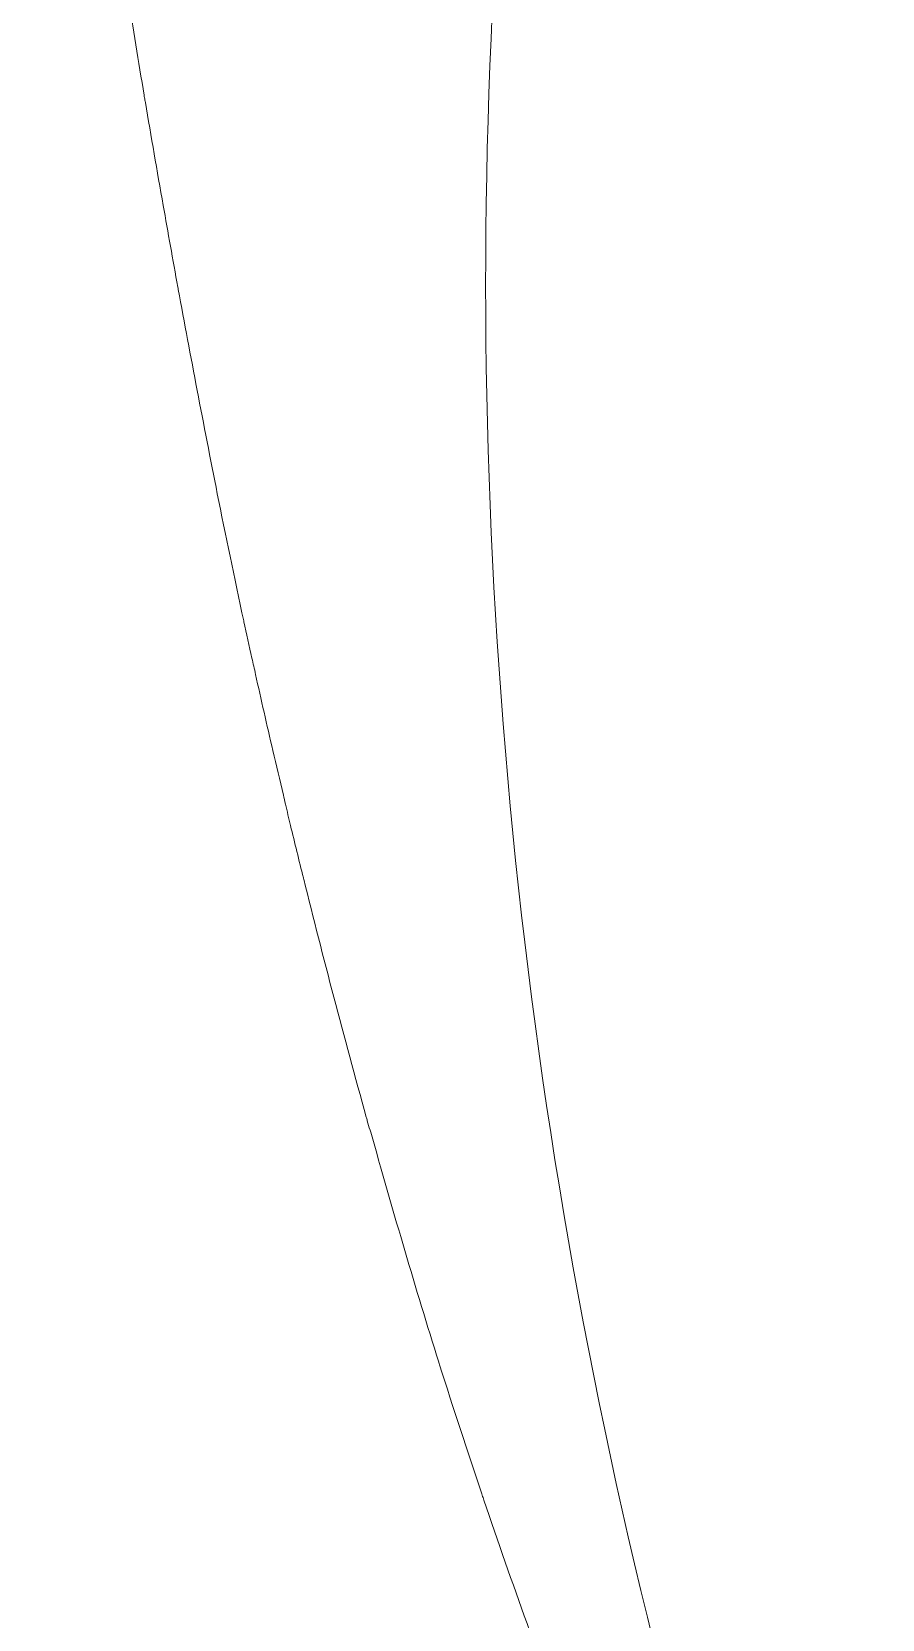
# Model space of a CAD drawing. Header units: millimetres. Extents: x -416 to 1516, y -417 to 43.
# Drawn here: x 788.82 to 792.84, y -187.96 to -180.46 of the extents above; entities that cross this region are included whole.
import ezdxf

# ---------------------------------------------------------------- set-up
doc = ezdxf.new("R2010")
doc.units = ezdxf.units.MM
doc.header["$MEASUREMENT"] = 0
doc.layers.add('Layer 2', color=7, linetype='Continuous')

msp = doc.modelspace()

# ---------------------------------------------------------------- linework, layer by layer
at = {"layer": 'Layer 2', "lineweight": 0}
msp.add_open_spline([(791.7062830323252, -189.3348526643971), (791.6630470839854, -189.2385837774312), (791.6198111356455, -189.1422718267716), (791.5794173910808, -189.0473163824594), (791.5178363092821, -188.903009945321), (791.4539297880307, -188.7571101515207), (791.3982053685568, -188.6171531474324), (791.3155230769107, -188.4092201030508), (791.2359413712014, -188.1955165237314), (791.157565448912, -187.9805425654518), (791.08797452011, -187.7880478552135), (791.0201922664377, -187.5932277055226), (790.9537019235723, -187.3971802405651), (790.9511181019584, -187.389364180183), (790.948275898183, -187.3817203745751), (790.945605949182, -187.3738827823461), (790.945519821795, -187.3737320594186), (790.945519821795, -187.3735598046444), (790.9454336944078, -187.3734090817169), (790.9454336944078, -187.3734090817169), (790.943625019278, -187.368241438489), (790.943625019278, -187.368241438489), (790.8754121286701, -187.1664665022873), (790.809094040579, -186.9630982094236), (790.7446707550048, -186.7590839611565), (790.7433788441979, -186.7550790376549), (790.7422591881651, -186.7510741141533), (790.7409672773582, -186.7470907224985), (790.7408811499711, -186.746939999571), (790.7407950225839, -186.7468108084903), (790.7407950225839, -186.7466816174096), (790.7407950225839, -186.7466816174096), (790.7407950225839, -186.7466600855628), (790.7407950225839, -186.7466600855628), (790.7407950225839, -186.7465093626353), (790.7407088951968, -186.7463586397079), (790.7407088951968, -186.7462079167804), (790.6300352027331, -186.3952172823738), (790.5271129751113, -186.042956269007), (790.4286693716203, -185.6929560995524), (790.4204872698429, -185.6641895522505), (790.4110132572584, -185.6351215590937), (790.4030034102552, -185.6063980754855), (790.402831155481, -185.6059674385498), (790.4027450280938, -185.6055583334609), (790.4026589007067, -185.6051276965253), (790.4011086077383, -185.5996370755957), (790.3995583147699, -185.5941033909725), (790.3979218944145, -185.5886127700429), (790.2923297177915, -185.2089417157216), (790.1937999869134, -184.8328234161194), (790.1026772113286, -184.4656408329321), (790.1021604470058, -184.463573775641), (790.101643682683, -184.4614636546563), (790.1011269183601, -184.4593965973651), (790.1011269183601, -184.4592674062844), (790.101040790973, -184.4591166833569), (790.101040790973, -184.4589874922762), (790.0805424728358, -184.3761544777028), (790.0598718999244, -184.293149208355), (790.0402348556584, -184.2113497224271), (790.0319666264937, -184.1772648089699), (790.0243874164262, -184.1441057649244), (790.0162914420359, -184.1102577017818), (790.0129324739378, -184.0960897465987), (790.0096596332268, -184.0821155780367), (790.0063006651287, -184.0679906865471), (789.9895058246381, -183.997516952027), (789.9727109841475, -183.9270432175069), (789.9566051627539, -183.8576030116323), (789.9285276345491, -183.7361203320837), (789.9013975076028, -183.6162740728905), (789.8751286545278, -183.4979781066658), (789.8694442469771, -183.4723552089942), (789.8638459668136, -183.4469045660969), (789.8582476866501, -183.4214539231997), (789.8454147059675, -183.3637485738217), (789.8323233431236, -183.3058063741292), (789.8201793815381, -183.2493283400179), (789.8198348719895, -183.247928769977), (789.8195764898281, -183.2464861362425), (789.8192319802796, -183.2450865662017), (789.7749625032941, -183.0396512160468), (789.7325878288256, -182.8378332161516), (789.6945195237136, -182.6454892288407), (789.6287181999453, -182.3138987883854), (789.5682567741792, -181.9949260101448), (789.5100346604785, -181.6801304101801), (789.5093456413814, -181.6764484643803), (789.5087427496715, -181.6729387733547), (789.5081398579615, -181.6692783594016), (789.4840241895648, -181.5389245589785), (789.4616310689107, -181.4114344941774), (789.4389795660951, -181.2834061332069), (789.4097823818577, -181.1194626518025), (789.3817048536529, -180.9573924410683), (789.3545747267066, -180.7968725233024), (789.3532828158995, -180.7894655680091), (789.3519047777055, -180.7818648260948), (789.3506989942856, -180.7744794026483), (789.3500099751885, -180.7704529472999), (789.3494070834787, -180.7665126193387), (789.3487180643816, -180.7624861639903), (789.3220185743709, -180.6033873481121), (789.2960081034573, -180.4450852105649), (789.2713756707377, -180.2888070666152), (789.251221862149, -180.1610155559592), (789.2326183465287, -180.034838933812), (789.2138425761341, -179.908533120584), (789.1884349969304, -179.7381731488384), (789.1627690355652, -179.567490199391), (789.1397730232012, -179.399154221243), (789.1392562588784, -179.3953646162092), (789.1386533671684, -179.3914888837883), (789.1381366028457, -179.3877208106013), (789.1069584887042, -179.1588157474533), (789.0787087057251, -178.9315901683543), (789.052353725263, -178.7050320765055), (789.0466693177124, -178.6575112906559), (789.041846184033, -178.6101196958869), (789.0365062860309, -178.5626419737308), (789.028065802092, -178.4886154844915), (789.0197975729274, -178.4145243997118), (789.0118738533113, -178.3405625060129), (789.0113570889885, -178.3353517990914), (789.0109264520529, -178.3301195603232), (789.010323560343, -178.3249088534018), (788.9882749492374, -178.1158561529874), (788.9676043763259, -177.9068034525731), (788.9492592428669, -177.6972985833764), (788.9490869880926, -177.695253057932), (788.9489147333184, -177.6932075324876), (788.9487424785441, -177.6911404751965), (788.9402158672181, -177.5937949958914), (788.9327227845376, -177.4958681567232), (788.9251435744701, -177.3980920404824), (788.9247129375345, -177.3919554641493), (788.9241961732117, -177.3857973559694), (788.9236794088889, -177.3796607796363), (788.9234210267275, -177.3760218975301), (788.9231626445661, -177.3722968880366), (788.9229042624047, -177.3686580059303), (788.906626186237, -177.1574736526845), (788.8919845304246, -176.9452342389463), (788.8796683140648, -176.7312722774655), (788.8781180210965, -176.7043359371402), (788.8766538555152, -176.677291937581), (788.8750174351597, -176.6503771291025), (788.8720029766101, -176.5953417287257), (788.8683856263507, -176.5407584971312), (788.8655434225753, -176.4854862464397), (788.8518491680214, -176.213323703105), (788.8413416267914, -175.9376730005914), (788.8337624167239, -175.6575436739471), (788.8336762893367, -175.6548306612524), (788.8335040345625, -175.6522253077917), (788.8334179071753, -175.6495122950971), (788.8334179071753, -175.6495122950971), (788.8334179071753, -175.648328043524), (788.8334179071753, -175.648328043524), (788.8315231046585, -175.5788017102623), (788.8301450664644, -175.5082418483551), (788.8286809008831, -175.4380910915366), (788.8222213468483, -175.1327910360032), (788.8179149774917, -174.8240458849844), (788.8185178692016, -174.5047501290421), (788.8186039965888, -174.4988504030237), (788.8188623787502, -174.4930798680859), (788.8189485061373, -174.4871801420674), (788.8198959073958, -174.154104004184), (788.8315231046585, -173.8254418948912), (788.8479734356006, -173.4983516104135), (788.8515046584729, -173.4274257071109), (788.855466518281, -173.3565859311955), (788.8596867602504, -173.285853814514), (788.8787209128064, -172.9666011222652), (788.9018891799446, -172.6487480000573), (788.9321198928278, -172.3321652568097), (788.9366846443457, -172.2846875346536), (788.9413355232508, -172.2371452169571), (788.9461586569302, -172.1896890266478), (788.961833841388, -172.0334108826981), (788.9835379429451, -171.8769174202807), (789.001883076404, -171.720639276331), (789.0885272278581, -170.9593593014779), (789.1933442579968, -170.1977563489231), (789.3078936828814, -169.4186264730871), (789.3080659376557, -169.4176144762883), (789.3081520650428, -169.4166670750299), (789.3083243198171, -169.4156550782311), (789.3506989942856, -169.1279896052127), (789.3934181783027, -168.8385369889114), (789.4358789801585, -168.5451871083424), (789.4517264193905, -168.4359775814599), (789.4728276292377, -168.3150762617744), (789.4947039855691, -168.1927323083545), (789.5046086350892, -168.1375461850502), (789.5141687750607, -168.0831136763832), (789.5249346984522, -168.0263557282637), (789.5249346984522, -168.026032750562), (789.5250208258393, -168.0256882410135), (789.5251069532264, -168.0253652633117), (789.5713573601158, -167.7796653596731), (789.6239811936531, -167.5212616664325), (789.6774663010616, -167.2637623107569), (789.6819449251924, -167.2418859544256), (789.6863374219361, -167.2206340216509), (789.6907299186798, -167.1991021748681), (789.6972756001018, -167.1678379333395), (789.7032183898139, -167.137844070771), (789.7096779438486, -167.1067736158634), (789.7123478928497, -167.0939191033341), (789.7149317144637, -167.0810215271112), (789.7176016634647, -167.0681024190415), (789.7437843891527, -166.9416243510393), (789.7700532422276, -166.8151678148838), (789.7940827832373, -166.6952138964567), (790.0144827669061, -165.5956686086457), (790.2536585209696, -164.4094791693806), (790.3508102136536, -163.2751384171685), (790.4369376007849, -163.225227596326), (790.5115239180406, -163.1827667944703), (790.5872298913289, -163.1397892282918), (790.6629358646173, -163.0968331939601), (790.7396753665512, -163.0533603953056), (790.8302813778133, -163.0015117082526), (790.8755843834443, -162.9755873647261), (790.9242463571735, -162.9478112823763), (790.9748031334195, -162.9190662669212), (791.1261289526092, -162.8329819434835), (791.293991230128, -162.7381772220988), (791.4381684761856, -162.6576265832843), (791.46926046294, -162.7561563141624), (791.5057784750836, -162.8549874908956), (791.5466028565838, -162.948435705933), (791.1741880346284, -163.2530898060629), (790.9584389298645, -163.5866611764223), (790.9062457332631, -164.0808601237813), (790.903575784262, -164.1065045532997), (790.9039202938105, -164.1319121325034), (790.9023700008421, -164.1574704346346), (790.9021977460679, -164.1595374919257), (790.9021116186808, -164.1616260810637), (790.9020254912937, -164.1636931383548), (790.9001306887767, -164.1976057970377), (790.8968578480658, -164.2316476468014), (790.8968578480658, -164.2654095825568), (790.8968578480658, -164.2654095825568), (790.8968578480658, -164.2654311144036), (790.8968578480658, -164.2654311144036), (790.8968578480658, -164.2654526462504), (790.8968578480658, -164.2654526462504), (790.8968578480658, -164.2654526462504), (790.8968578480658, -164.267670426469), (790.8970301028401, -164.2699097385344), (790.8972023576143, -164.2721275187531), (790.8978913767113, -164.3831887844588), (790.9096047013612, -164.493216521519), (790.9287249813043, -164.6022537936271), (790.9287249813043, -164.6022537936271), (790.9287249813043, -164.6027705579499), (790.9287249813043, -164.6027705579499), (790.9287249813043, -164.6029428127242), (790.9288111086914, -164.6031365993452), (790.9288111086914, -164.6033088541195), (790.92915561824, -164.6052682521767), (790.9295862551756, -164.6072061183872), (790.9299307647242, -164.6091439845976), (790.9330313506608, -164.6265201849513), (790.9365625735333, -164.6438317897647), (790.9400937964057, -164.6611649264249), (790.9406966881155, -164.6641147894341), (790.9412134524383, -164.6670861842902), (790.9418163441483, -164.6700360472994), (790.9423331084711, -164.6728351873812), (790.9433666371166, -164.6755912637694), (790.9439695288265, -164.6783904038512), (790.9510319745713, -164.712216935147), (790.9617978979627, -164.7453975110393), (790.9702383819016, -164.7789656601737), (790.97118578316, -164.7826691378203), (790.9722193118056, -164.7863726154669), (790.9731667130641, -164.7900760931136), (790.9850522924881, -164.8365848821645), (790.9951291967825, -164.8832659259896), (791.0095124704334, -164.9292794825645), (791.0095124704334, -164.9294302054919), (791.0095124704334, -164.9296024602662), (791.0095985978205, -164.9297531831937), (791.0097708525948, -164.9305713933715), (791.009943107369, -164.931411135396), (791.0102014895305, -164.9322293455737), (791.0107182538533, -164.9337365748485), (791.0113211455632, -164.9352007404297), (791.0118379098859, -164.9367079697045), (791.0139049671772, -164.9433182466668), (791.0168332983396, -164.9496916733146), (791.0189864830179, -164.9563019502769), (791.0193309925664, -164.9575077336967), (791.0198477568891, -164.9586489215762), (791.0202783938248, -164.9598547049961), (791.0796201635583, -165.143865867602), (791.1537758438783, -165.3243888710291), (791.2358552438143, -165.4990552121312), (791.2358552438143, -165.4991844032119), (791.2356829890401, -165.4993135942926), (791.2355107342659, -165.4994427853733), (791.1502446210059, -165.585527108811), (791.0759166859116, -165.6718913462568), (791.0079621774651, -165.7592891123483), (791.0074454131422, -165.7599350677518), (791.0069286488194, -165.760602555002), (791.0064118844967, -165.7612485104055), (790.9968517445251, -165.7736293223057), (790.986258075908, -165.7860531978993), (790.9770424454849, -165.798477073493), (790.9770424454849, -165.798477073493), (790.9765256811621, -165.7991230288965), (790.9765256811621, -165.7991230288965), (790.914083325492, -165.8833125498173), (790.8608566002449, -165.9696983191099), (790.8152090850654, -166.0583664641615), (790.814950702904, -166.0589262921779), (790.8146923207426, -166.0595291838878), (790.814347811194, -166.0600890119042), (790.8061657094165, -166.076065642217), (790.7982419898004, -166.0924083139252), (790.7905766523457, -166.1085787308591), (790.7904905249586, -166.1088371130205), (790.7904043975715, -166.1091170270286), (790.7902321427973, -166.10937540919), (790.7477713409415, -166.1994861879761), (790.7131481313148, -166.2927406163925), (790.6886018259823, -166.3907105192542), (790.6885156985953, -166.3910765606495), (790.6884295712082, -166.3914641338916), (790.6884295712082, -166.3918301752869), (790.6848122209486, -166.4059765986233), (790.6826590362704, -166.4210273595244), (790.6794723229465, -166.4353675694818), (790.6793861955593, -166.4358628019578), (790.6793000681722, -166.4364010981274), (790.6792139407851, -166.4368963306034), (790.6563901831953, -166.5413903830404), (790.6409733808988, -166.6497386360515), (790.6390785783819, -166.766570436695), (790.637872794962, -166.8394988017484), (790.6408011261245, -166.9151401794964), (790.6480358266435, -166.9939252068747), (790.6807642337535, -167.3517629685582), (790.8776514407355, -167.6909541509279), (791.0793617813969, -167.9887611237809), (791.0011581138817, -168.1001668990352), (790.9326868411124, -168.212218629693), (790.8749814917344, -168.326122099174), (790.7594846655915, -168.5539721018297), (790.6867931508526, -168.7893151871659), (790.6637110111014, -169.0422282594768), (790.652256068613, -169.1686847956322), (790.6531173424843, -169.2995122966846), (790.6674144887481, -169.4360026734408), (790.6768885013325, -169.5260919203801), (790.6944584883073, -169.610970460398), (790.7169377363485, -169.6927268826323), (790.7170238637357, -169.6930067966405), (790.7170238637357, -169.6932867106486), (790.7171099911228, -169.6935666246568), (790.7181435197684, -169.697614611852), (790.7196938127368, -169.701382685039), (790.721157978318, -169.7051938219195), (790.7413117869067, -169.7762919799964), (790.7644800540451, -169.8455383992499), (790.7916101809914, -169.9126531656719), (790.7916101809914, -169.9127177612123), (790.7916101809914, -169.9127823567526), (790.7917824357656, -169.912846952293), (790.7917824357656, -169.9128684841398), (790.7917824357656, -169.9128684841398), (790.7917824357656, -169.9128900159865), (790.7917824357656, -169.9128900159865), (790.7917824357656, -169.9129330796801), (790.7917824357656, -169.9129330796801), (790.8085772762562, -169.9544464802774), (790.8327790720401, -169.9925793809297), (790.8521577341446, -170.0328439344136), (790.8826468291891, -170.0975471339959), (790.9105521026196, -170.1634130533045), (790.9486204077316, -170.2247572847888), (790.9489649172801, -170.2252955809583), (790.9492232994415, -170.2258338771279), (790.9495678089901, -170.2263721732975), (790.9497400637644, -170.2267597465396), (790.9499984459258, -170.2271688516284), (790.9502568280872, -170.2275348930238), (790.9503429554743, -170.2277717433384), (790.9504290828614, -170.228008593653), (790.9506013376357, -170.2282239121208), (791.0130436933058, -170.3284977225884), (791.0810843291395, -170.4268982623858), (791.1587712323319, -170.5235762544406), (791.1583405953962, -170.5244159964652), (791.1579099584606, -170.5252342066429), (791.1574793215249, -170.5260524168206), (791.0108905086275, -170.7805803776403), (790.909432446587, -171.0176244788722), (790.8607704728578, -171.2667479461494), (790.8607704728578, -171.2668556053833), (790.8606843454706, -171.2669417327704), (790.8606843454706, -171.2670493920043), (790.8363102949124, -171.3920848262721), (790.8251137345854, -171.5201347190895), (790.8281281931351, -171.6549886754902), (790.8311426516846, -171.789842631891), (790.8482820017238, -171.9314791200283), (790.8804936445108, -172.0836446812424), (790.8934988799676, -172.1449243171863), (790.9127052872979, -172.2056441251139), (790.9349261531778, -172.2658902324122), (790.9349261531778, -172.2660194234929), (790.9349261531778, -172.2661486145736), (790.9350122805649, -172.2662778056543), (790.9414718345997, -172.283654006008), (790.9490510446673, -172.3006641649664), (790.956113490412, -172.3179111742394), (790.9561996177991, -172.3181695564008), (790.9563718725734, -172.318449470409), (790.9564579999605, -172.3187078525704), (790.9748031334195, -172.363257243564), (790.9949569420082, -172.4072468065413), (791.0175223174366, -172.4508057325829), (791.0176084448237, -172.450999519204), (791.0176945722109, -172.4512148376718), (791.017780699598, -172.4514086242929), (791.0260489287626, -172.4672775953718), (791.0340587757659, -172.4830389072168), (791.0428437692532, -172.4987786872151), (791.0429298966403, -172.4989078782958), (791.0430160240275, -172.4990155375297), (791.0431021514146, -172.4991447286104), (791.0716964439422, -172.5506919698084), (791.1025300485352, -172.6013779371352), (791.135861347355, -172.6510303758163), (791.136550366452, -172.6519777770748), (791.1369810033876, -172.6529897738736), (791.1376700224847, -172.653937175132), (791.1407706084215, -172.6584588629564), (791.1434405574225, -172.6631312737083), (791.1465411433593, -172.6676314296859), (791.1466272707464, -172.6676744933795), (791.1466272707464, -172.667717557073), (791.1466272707464, -172.6677606207666), (791.2298263267152, -172.7891787047749), (791.3255138538179, -172.9032974927237), (791.4267135336971, -173.0084805642578), (791.4267135336971, -173.0085451597981), (791.4267996610843, -173.0086312871853), (791.4268857884714, -173.0086958827256), (791.4367043106045, -173.0190096373346), (791.4464367053503, -173.0291511371693), (791.4564274822575, -173.0392711051572), (791.4566858644189, -173.0395725510122), (791.4570303739674, -173.0398309331736), (791.4573748835159, -173.0401323790285), (791.5080177871491, -173.0912920469845), (791.5592635824921, -173.1407937627382), (791.6112845243194, -173.1866350645388), (791.6124041803521, -173.187603997644), (791.6134377089977, -173.1887667173703), (791.6145573650305, -173.1897356504755), (791.5184392009919, -173.507330390522), (791.4717581571668, -173.7927350196281), (791.4862275582049, -174.0767400786934), (791.4970796089834, -174.2897546389158), (791.5423826146144, -174.5019940526539), (791.6270458361645, -174.7264850872115), (791.6552956191435, -174.8013082547818), (791.6878517714791, -174.8774879286994), (791.7250588027198, -174.9555193414403), (791.7474519233739, -175.0023726400397), (791.7738069038361, -175.046555989638), (791.799989629524, -175.0908039347767), (790.3881894996687, -180.5086687541145), (790.7774852895019, -186.2401664536907), (792.8352408228416, -191.4193292195943), (792.6895132838155, -191.2007809747488), (792.5522262287283, -190.9768928319011), (792.4216571098374, -190.7508299725284), (792.3791101805945, -190.6769326743697), (792.3408696207082, -190.602454016348), (792.300045239208, -190.528298336028), (792.2206357882731, -190.3848316409141), (792.141915356435, -190.2412572865663), (792.0683625678249, -190.0972092315893), (792.065778746211, -190.0921923112889), (792.0635394341456, -190.0871753909885), (792.0610417399188, -190.0821584706881), (792.0439023898797, -190.0476213884485), (792.0277965684861, -190.0131058380557), (792.0105710910599, -189.9785256921225), (791.9652680854289, -189.886670833747), (791.9198789524107, -189.7947944435248), (791.8763846219094, -189.70306877623), (791.8429671957025, -189.6329180194116), (791.8092913873342, -189.5628318581335), (791.77699361716, -189.4930256108636), (791.7726011204163, -189.4836592575131), (791.7679502415111, -189.4741852449287), (791.7636438721546, -189.4648404234249), (791.7493467258909, -189.4335977137431), (791.7365998725954, -189.4031301505454), (791.7226472358801, -189.3720166319442), (791.7170489557166, -189.3595712245038), (791.7117951851016, -189.3472765399908), (791.7062830323252, -189.3348526643971)], degree=3, knots=[0, 0, 0, 0, 1, 1, 1, 2, 2, 2, 3, 3, 3, 4, 4, 4, 5, 5, 5, 6, 6, 6, 7, 7, 7, 8, 8, 8, 9, 9, 9, 10, 10, 10, 11, 11, 11, 12, 12, 12, 13, 13, 13, 14, 14, 14, 15, 15, 15, 16, 16, 16, 17, 17, 17, 18, 18, 18, 19, 19, 19, 20, 20, 20, 21, 21, 21, 22, 22, 22, 23, 23, 23, 24, 24, 24, 25, 25, 25, 26, 26, 26, 27, 27, 27, 28, 28, 28, 29, 29, 29, 30, 30, 30, 31, 31, 31, 32, 32, 32, 33, 33, 33, 34, 34, 34, 35, 35, 35, 36, 36, 36, 37, 37, 37, 38, 38, 38, 39, 39, 39, 40, 40, 40, 41, 41, 41, 42, 42, 42, 43, 43, 43, 44, 44, 44, 45, 45, 45, 46, 46, 46, 47, 47, 47, 48, 48, 48, 49, 49, 49, 50, 50, 50, 51, 51, 51, 52, 52, 52, 53, 53, 53, 54, 54, 54, 55, 55, 55, 56, 56, 56, 57, 57, 57, 58, 58, 58, 59, 59, 59, 60, 60, 60, 61, 61, 61, 62, 62, 62, 63, 63, 63, 64, 64, 64, 65, 65, 65, 66, 66, 66, 67, 67, 67, 68, 68, 68, 69, 69, 69, 70, 70, 70, 71, 71, 71, 72, 72, 72, 73, 73, 73, 74, 74, 74, 75, 75, 75, 76, 76, 76, 77, 77, 77, 78, 78, 78, 79, 79, 79, 80, 80, 80, 81, 81, 81, 82, 82, 82, 83, 83, 83, 84, 84, 84, 85, 85, 85, 86, 86, 86, 87, 87, 87, 88, 88, 88, 89, 89, 89, 90, 90, 90, 91, 91, 91, 92, 92, 92, 93, 93, 93, 94, 94, 94, 95, 95, 95, 96, 96, 96, 97, 97, 97, 98, 98, 98, 99, 99, 99, 100, 100, 100, 101, 101, 101, 102, 102, 102, 103, 103, 103, 104, 104, 104, 105, 105, 105, 106, 106, 106, 107, 107, 107, 108, 108, 108, 109, 109, 109, 110, 110, 110, 111, 111, 111, 112, 112, 112, 113, 113, 113, 114, 114, 114, 115, 115, 115, 116, 116, 116, 117, 117, 117, 118, 118, 118, 119, 119, 119, 120, 120, 120, 121, 121, 121, 122, 122, 122, 123, 123, 123, 124, 124, 124, 125, 125, 125, 126, 126, 126, 127, 127, 127, 128, 128, 128, 129, 129, 129, 130, 130, 130, 131, 131, 131, 132, 132, 132, 133, 133, 133, 134, 134, 134, 135, 135, 135, 136, 136, 136, 137, 137, 137, 138, 138, 138, 139, 139, 139, 140, 140, 140, 141, 141, 141, 142, 142, 142, 143, 143, 143, 144, 144, 144, 145, 145, 145, 146, 146, 146, 147, 147, 147, 148, 148, 148, 149, 149, 149, 150, 150, 150, 151, 151, 151, 152, 152, 152, 153, 153, 153, 154, 154, 154, 155, 155, 155, 156, 156, 156, 157, 157, 157, 158, 158, 158, 159, 159, 159, 160, 160, 160, 161, 161, 161, 162, 162, 162, 163, 163, 163, 164, 164, 164, 165, 165, 165, 166, 166, 166, 167, 167, 167, 168, 168, 168, 169, 169, 169, 170, 170, 170, 171, 171, 171, 171], dxfattribs=at)

doc.saveas('drawing.dxf')
